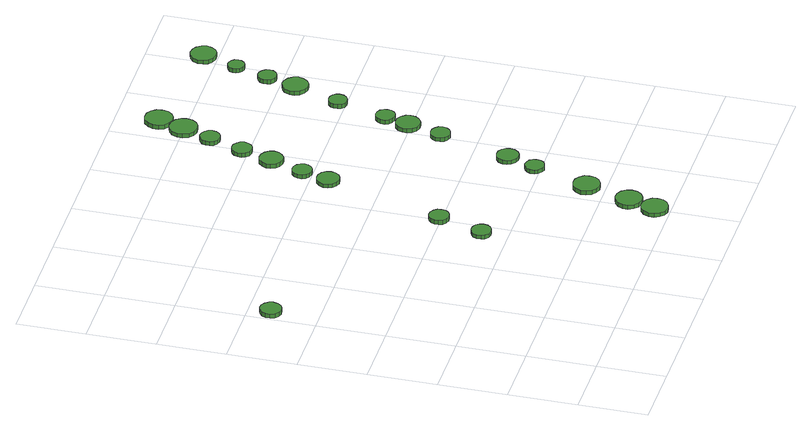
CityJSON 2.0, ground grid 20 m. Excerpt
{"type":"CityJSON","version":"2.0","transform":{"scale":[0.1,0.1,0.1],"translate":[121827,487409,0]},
"CityObjects":{
"tree1":{"type":"SolitaryVegetationObject","attributes":{"function":"something"},"geometry":[{"type":"MultiSurface","lod":"1","boundaries":[[[0,1,2,3,4,5,6,7,8,9,10,11,12,13,14]],[[15,16,17,18,19,20,21,22,23,24,25,26,27,28,29]],[[0,29,28,1]],[[1,28,27,2]],[[2,27,26,3]],[[3,26,25,4]],[[4,25,24,5]],[[5,24,23,6]],[[6,23,22,7]],[[7,22,21,8]],[[8,21,20,9]],[[9,20,19,10]],[[10,19,18,11]],[[11,18,17,12]],[[12,17,16,13]],[[13,16,15,14]],[[14,15,29,0]]]}]},
"tree2":{"type":"SolitaryVegetationObject","attributes":{"function":"something"},"geometry":[{"type":"MultiSurface","lod":"1","boundaries":[[[30,31,32,33,34,35,36,37,38,39,40,41,42,43,44]],[[45,46,47,48,49,50,51,52,53,54,55,56,57,58,59]],[[30,59,58,31]],[[31,58,57,32]],[[32,57,56,33]],[[33,56,55,34]],[[34,55,54,35]],[[35,54,53,36]],[[36,53,52,37]],[[37,52,51,38]],[[38,51,50,39]],[[39,50,49,40]],[[40,49,48,41]],[[41,48,47,42]],[[42,47,46,43]],[[43,46,45,44]],[[44,45,59,30]]]}]},
"tree3":{"type":"SolitaryVegetationObject","attributes":{"function":"something"},"geometry":[{"type":"MultiSurface","lod":"1","boundaries":[[[60,61,62,63,64,65,66,67,68,69,70,71,72,73,74]],[[75,76,77,78,79,80,81,82,83,84,85,86,87,88,89]],[[60,89,88,61]],[[61,88,87,62]],[[62,87,86,63]],[[63,86,85,64]],[[64,85,84,65]],[[65,84,83,66]],[[66,83,82,67]],[[67,82,81,68]],[[68,81,80,69]],[[69,80,79,70]],[[70,79,78,71]],[[71,78,77,72]],[[72,77,76,73]],[[73,76,75,74]],[[74,75,89,60]]]}]},
"tree4":{"type":"SolitaryVegetationObject","attributes":{"function":"something"},"geometry":[{"type":"MultiSurface","lod":"1","boundaries":[[[90,91,92,93,94,95,96,97,98,99,100,101,102,103,104]],[[105,106,107,108,109,110,111,112,113,114,115,116,117,118,119]],[[90,119,118,91]],[[91,118,117,92]],[[92,117,116,93]],[[93,116,115,94]],[[94,115,114,95]],[[95,114,113,96]],[[96,113,112,97]],[[97,112,111,98]],[[98,111,110,99]],[[99,110,109,100]],[[100,109,108,101]],[[101,108,107,102]],[[102,107,106,103]],[[103,106,105,104]],[[104,105,119,90]]]}]},
"tree5":{"type":"SolitaryVegetationObject","attributes":{"function":"something"},"geometry":[{"type":"MultiSurface","lod":"1","boundaries":[[[120,121,122,123,124,125,126,127,128,129,130,131,132,133,134]],[[135,136,137,138,139,140,141,142,143,144,145,146,147,148,149]],[[120,149,148,121]],[[121,148,147,122]],[[122,147,146,123]],[[123,146,145,124]],[[124,145,144,125]],[[125,144,143,126]],[[126,143,142,127]],[[127,142,141,128]],[[128,141,140,129]],[[129,140,139,130]],[[130,139,138,131]],[[131,138,137,132]],[[132,137,136,133]],[[133,136,135,134]],[[134,135,149,120]]]}]},
"tree6":{"type":"SolitaryVegetationObject","attributes":{"function":"something"},"geometry":[{"type":"MultiSurface","lod":"1","boundaries":[[[150,151,152,153,154,155,156,157,158,159,160,161,162,163,164]],[[165,166,167,168,169,170,171,172,173,174,175,176,177,178,179]],[[150,179,178,151]],[[151,178,177,152]],[[152,177,176,153]],[[153,176,175,154]],[[154,175,174,155]],[[155,174,173,156]],[[156,173,172,157]],[[157,172,171,158]],[[158,171,170,159]],[[159,170,169,160]],[[160,169,168,161]],[[161,168,167,162]],[[162,167,166,163]],[[163,166,165,164]],[[164,165,179,150]]]}]},
"tree7":{"type":"SolitaryVegetationObject","attributes":{"function":"something"},"geometry":[{"type":"MultiSurface","lod":"1","boundaries":[[[180,181,182,183,184,185,186,187,188,189,190,191,192,193,194]],[[195,196,197,198,199,200,201,202,203,204,205,206,207,208,209]],[[180,209,208,181]],[[181,208,207,182]],[[182,207,206,183]],[[183,206,205,184]],[[184,205,204,185]],[[185,204,203,186]],[[186,203,202,187]],[[187,202,201,188]],[[188,201,200,189]],[[189,200,199,190]],[[190,199,198,191]],[[191,198,197,192]],[[192,197,196,193]],[[193,196,195,194]],[[194,195,209,180]]]}]},
"tree8":{"type":"SolitaryVegetationObject","attributes":{"function":"something"},"geometry":[{"type":"MultiSurface","lod":"1","boundaries":[[[210,211,212,213,214,215,216,217,218,219,220,221,222,223,224]],[[225,226,227,228,229,230,231,232,233,234,235,236,237,238,239]],[[210,239,238,211]],[[211,238,237,212]],[[212,237,236,213]],[[213,236,235,214]],[[214,235,234,215]],[[215,234,233,216]],[[216,233,232,217]],[[217,232,231,218]],[[218,231,230,219]],[[219,230,229,220]],[[220,229,228,221]],[[221,228,227,222]],[[222,227,226,223]],[[223,226,225,224]],[[224,225,239,210]]]}]},
"tree9":{"type":"SolitaryVegetationObject","attributes":{"function":"something"},"geometry":[{"type":"MultiSurface","lod":"1","boundaries":[[[240,241,242,243,244,245,246,247,248,249,250,251,252,253,254]],[[255,256,257,258,259,260,261,262,263,264,265,266,267,268,269]],[[240,269,268,241]],[[241,268,267,242]],[[242,267,266,243]],[[243,266,265,244]],[[244,265,264,245]],[[245,264,263,246]],[[246,263,262,247]],[[247,262,261,248]],[[248,261,260,249]],[[249,260,259,250]],[[250,259,258,251]],[[251,258,257,252]],[[252,257,256,253]],[[253,256,255,254]],[[254,255,269,240]]]}]},
"tree10":{"type":"SolitaryVegetationObject","attributes":{"function":"something"},"geometry":[{"type":"MultiSurface","lod":"1","boundaries":[[[270,271,272,273,274,275,276,277,278,279,280,281,282,283,284]],[[285,286,287,288,289,290,291,292,293,294,295,296,297,298,299]],[[270,299,298,271]],[[271,298,297,272]],[[272,297,296,273]],[[273,296,295,274]],[[274,295,294,275]],[[275,294,293,276]],[[276,293,292,277]],[[277,292,291,278]],[[278,291,290,279]],[[279,290,289,280]],[[280,289,288,281]],[[281,288,287,282]],[[282,287,286,283]],[[283,286,285,284]],[[284,285,299,270]]]}]},
"tree11":{"type":"SolitaryVegetationObject","attributes":{"function":"something"},"geometry":[{"type":"MultiSurface","lod":"1","boundaries":[[[300,301,302,303,304,305,306,307,308,309,310,311,312,313,314]],[[315,316,317,318,319,320,321,322,323,324,325,326,327,328,329]],[[300,329,328,301]],[[301,328,327,302]],[[302,327,326,303]],[[303,326,325,304]],[[304,325,324,305]],[[305,324,323,306]],[[306,323,322,307]],[[307,322,321,308]],[[308,321,320,309]],[[309,320,319,310]],[[310,319,318,311]],[[311,318,317,312]],[[312,317,316,313]],[[313,316,315,314]],[[314,315,329,300]]]}]},
"tree12":{"type":"SolitaryVegetationObject","attributes":{"function":"something"},"geometry":[{"type":"MultiSurface","lod":"1","boundaries":[[[330,331,332,333,334,335,336,337,338,339,340,341,342,343,344]],[[345,346,347,348,349,350,351,352,353,354,355,356,357,358,359]],[[330,359,358,331]],[[331,358,357,332]],[[332,357,356,333]],[[333,356,355,334]],[[334,355,354,335]],[[335,354,353,336]],[[336,353,352,337]],[[337,352,351,338]],[[338,351,350,339]],[[339,350,349,340]],[[340,349,348,341]],[[341,348,347,342]],[[342,347,346,343]],[[343,346,345,344]],[[344,345,359,330]]]}]},
"tree13":{"type":"SolitaryVegetationObject","attributes":{"function":"something"},"geometry":[{"type":"MultiSurface","lod":"1","boundaries":[[[360,361,362,363,364,365,366,367,368,369,370,371,372,373,374]],[[375,376,377,378,379,380,381,382,383,384,385,386,387,388,389]],[[360,389,388,361]],[[361,388,387,362]],[[362,387,386,363]],[[363,386,385,364]],[[364,385,384,365]],[[365,384,383,366]],[[366,383,382,367]],[[367,382,381,368]],[[368,381,380,369]],[[369,380,379,370]],[[370,379,378,371]],[[371,378,377,372]],[[372,377,376,373]],[[373,376,375,374]],[[374,375,389,360]]]}]},
"tree14":{"type":"SolitaryVegetationObject","attributes":{"function":"something"},"geometry":[{"type":"MultiSurface","lod":"1","boundaries":[[[390,391,392,393,394,395,396,397,398,399,400,401,402,403,404]],[[405,406,407,408,409,410,411,412,413,414,415,416,417,418,419]],[[390,419,418,391]],[[391,418,417,392]],[[392,417,416,393]],[[393,416,415,394]],[[394,415,414,395]],[[395,414,413,396]],[[396,413,412,397]],[[397,412,411,398]],[[398,411,410,399]],[[399,410,409,400]],[[400,409,408,401]],[[401,408,407,402]],[[402,407,406,403]],[[403,406,405,404]],[[404,405,419,390]]]}]},
"tree15":{"type":"SolitaryVegetationObject","attributes":{"function":"something"},"geometry":[{"type":"MultiSurface","lod":"1","boundaries":[[[420,421,422,423,424,425,426,427,428,429,430,431,432,433,434]],[[435,436,437,438,439,440,441,442,443,444,445,446,447,448,449]],[[420,449,448,421]],[[421,448,447,422]],[[422,447,446,423]],[[423,446,445,424]],[[424,445,444,425]],[[425,444,443,426]],[[426,443,442,427]],[[427,442,441,428]],[[428,441,440,429]],[[429,440,439,430]],[[430,439,438,431]],[[431,438,437,432]],[[432,437,436,433]],[[433,436,435,434]],[[434,435,449,420]]]}]},
"tree16":{"type":"SolitaryVegetationObject","attributes":{"function":"something"},"geometry":[{"type":"MultiSurface","lod":"1","boundaries":[[[450,451,452,453,454,455,456,457,458,459,460,461,462,463,464]],[[465,466,467,468,469,470,471,472,473,474,475,476,477,478,479]],[[450,479,478,451]],[[451,478,477,452]],[[452,477,476,453]],[[453,476,475,454]],[[454,475,474,455]],[[455,474,473,456]],[[456,473,472,457]],[[457,472,471,458]],[[458,471,470,459]],[[459,470,469,460]],[[460,469,468,461]],[[461,468,467,462]],[[462,467,466,463]],[[463,466,465,464]],[[464,465,479,450]]]}]},
"tree17":{"type":"SolitaryVegetationObject","attributes":{"function":"something"},"geometry":[{"type":"MultiSurface","lod":"1","boundaries":[[[480,481,482,483,484,485,486,487,488,489,490,491,492,493,494]],[[495,496,497,498,499,500,501,502,503,504,505,506,507,508,509]],[[480,509,508,481]],[[481,508,507,482]],[[482,507,506,483]],[[483,506,505,484]],[[484,505,504,485]],[[485,504,503,486]],[[486,503,502,487]],[[487,502,501,488]],[[488,501,500,489]],[[489,500,499,490]],[[490,499,498,491]],[[491,498,497,492]],[[492,497,496,493]],[[493,496,495,494]],[[494,495,509,480]]]}]},
"tree18":{"type":"SolitaryVegetationObject","attributes":{"function":"something"},"geometry":[{"type":"MultiSurface","lod":"1","boundaries":[[[510,511,512,513,514,515,516,517,518,519,520,521,522,523,524]],[[525,526,527,528,529,530,531,532,533,534,535,536,537,538,539]],[[510,539,538,511]],[[511,538,537,512]],[[512,537,536,513]],[[513,536,535,514]],[[514,535,534,515]],[[515,534,533,516]],[[516,533,532,517]],[[517,532,531,518]],[[518,531,530,519]],[[519,530,529,520]],[[520,529,528,521]],[[521,528,527,522]],[[522,527,526,523]],[[523,526,525,524]],[[524,525,539,510]]]}]},
"tree19":{"type":"SolitaryVegetationObject","attributes":{"function":"something"},"geometry":[{"type":"MultiSurface","lod":"1","boundaries":[[[540,541,542,543,544,545,546,547,548,549,550,551,552,553,554]],[[555,556,557,558,559,560,561,562,563,564,565,566,567,568,569]],[[540,569,568,541]],[[541,568,567,542]],[[542,567,566,543]],[[543,566,565,544]],[[544,565,564,545]],[[545,564,563,546]],[[546,563,562,547]],[[547,562,561,548]],[[548,561,560,549]],[[549,560,559,550]],[[550,559,558,551]],[[551,558,557,552]],[[552,557,556,553]],[[553,556,555,554]],[[554,555,569,540]]]}]},
"tree20":{"type":"SolitaryVegetationObject","attributes":{"function":"something"},"geometry":[{"type":"MultiSurface","lod":"1","boundaries":[[[570,571,572,573,574,575,576,577,578,579,580,581,582,583,584]],[[585,586,587,588,589,590,591,592,593,594,595,596,597,598,599]],[[570,599,598,571]],[[571,598,597,572]],[[572,597,596,573]],[[573,596,595,574]],[[574,595,594,575]],[[575,594,593,576]],[[576,593,592,577]],[[577,592,591,578]],[[578,591,590,579]],[[579,590,589,580]],[[580,589,588,581]],[[581,588,587,582]],[[582,587,586,583]],[[583,586,585,584]],[[584,585,599,570]]]}]},
"tree21":{"type":"SolitaryVegetationObject","attributes":{"function":"something"},"geometry":[{"type":"MultiSurface","lod":"1","boundaries":[[[600,601,602,603,604,605,606,607,608,609,610,611,612,613,614]],[[615,616,617,618,619,620,621,622,623,624,625,626,627,628,629]],[[600,629,628,601]],[[601,628,627,602]],[[602,627,626,603]],[[603,626,625,604]],[[604,625,624,605]],[[605,624,623,606]],[[606,623,622,607]],[[607,622,621,608]],[[608,621,620,609]],[[609,620,619,610]],[[610,619,618,611]],[[611,618,617,612]],[[612,617,616,613]],[[613,616,615,614]],[[614,615,629,600]]]}]},
"tree22":{"type":"SolitaryVegetationObject","attributes":{"function":"something"},"geometry":[{"type":"MultiSurface","lod":"1","boundaries":[[[630,631,632,633,634,635,636,637,638,639,640,641,642,643,644]],[[645,646,647,648,649,650,651,652,653,654,655,656,657,658,659]],[[630,659,658,631]],[[631,658,657,632]],[[632,657,656,633]],[[633,656,655,634]],[[634,655,654,635]],[[635,654,653,636]],[[636,653,652,637]],[[637,652,651,638]],[[638,651,650,639]],[[639,650,649,640]],[[640,649,648,641]],[[641,648,647,642]],[[642,647,646,643]],[[643,646,645,644]],[[644,645,659,630]]]}]},
"tree23":{"type":"SolitaryVegetationObject","attributes":{"function":"something"},"geometry":[{"type":"MultiSurface","lod":"1","boundaries":[[[660,661,662,663,664,665,666,667,668,669,670,671,672,673,674]],[[675,676,677,678,679,680,681,682,683,684,685,686,687,688,689]],[[660,689,688,661]],[[661,688,687,662]],[[662,687,686,663]],[[663,686,685,664]],[[664,685,684,665]],[[665,684,683,666]],[[666,683,682,667]],[[667,682,681,668]],[[668,681,680,669]],[[669,680,679,670]],[[670,679,678,671]],[[671,678,677,672]],[[672,677,676,673]],[[673,676,675,674]],[[674,675,689,660]]]}]}
},
"vertices":[
[68,938,15],[65,951,15],[58,961,15],[47,968,15],[34,969,15],[22,965,15],[12,956,15],[7,945,15],[7,932,15],[12,920,15],[22,911,15],[34,907,15],[47,909,15],[58,915,15],[65,925,15],[65,925,2],[58,915,2],[47,909,2],[34,907,2],[22,911,2],[12,920,2],[7,932,2],[7,945,2],[12,956,2],[22,965,2],[34,969,2],[47,968,2],[58,961,2],[65,951,2],[68,938,2],
[594,477,15],[592,489,15],[585,499,15],[574,505,15],[562,506,15],[551,502,15],[542,494,15],[537,483,15],[537,471,15],[542,460,15],[551,452,15],[562,448,15],[574,450,15],[585,456,15],[592,465,15],[592,465,3],[585,456,3],[574,450,3],[562,448,3],[551,452,3],[542,460,3],[537,471,3],[537,483,3],[542,494,3],[551,502,3],[562,506,3],[574,505,3],[585,499,3],[592,489,3],[594,477,3],
[632,607,18],[630,619,18],[623,629,18],[612,635,18],[600,636,18],[589,632,18],[580,624,18],[575,613,18],[575,601,18],[580,590,18],[589,582,18],[600,578,18],[612,580,18],[623,586,18],[630,595,18],[630,595,5],[623,586,5],[612,580,5],[600,578,5],[589,582,5],[580,590,5],[575,601,5],[575,613,5],[580,624,5],[589,632,5],[600,636,5],[612,635,5],[623,629,5],[630,619,5],[632,607,5],
[834,44,20],[831,60,20],[821,73,20],[807,81,20],[791,82,20],[776,77,20],[764,67,20],[757,52,20],[757,36,20],[764,21,20],[776,10,20],[791,5,20],[807,7,20],[821,15,20],[831,28,20],[831,28,8],[821,15,8],[807,7,8],[791,5,8],[776,10,8],[764,21,8],[757,36,8],[757,52,8],[764,67,8],[776,77,8],[791,82,8],[807,81,8],[821,73,8],[831,60,8],[834,44,8],
[859,124,18],[856,140,18],[846,153,18],[832,161,18],[816,162,18],[801,157,18],[789,147,18],[782,132,18],[782,116,18],[789,101,18],[801,90,18],[816,85,18],[832,87,18],[846,95,18],[856,108,18],[856,108,5],[846,95,5],[832,87,5],[816,85,5],[801,90,5],[789,101,5],[782,116,5],[782,132,5],[789,147,5],[801,157,5],[816,162,5],[832,161,5],[846,153,5],[856,140,5],[859,124,5],
[900,255,17],[897,271,17],[887,284,17],[873,292,17],[857,293,17],[842,288,17],[830,278,17],[823,263,17],[823,247,17],[830,232,17],[842,221,17],[857,216,17],[873,218,17],[887,226,17],[897,239,17],[897,239,4],[887,226,4],[873,218,4],[857,216,4],[842,221,4],[830,232,4],[823,247,4],[823,263,4],[830,278,4],[842,288,4],[857,293,4],[873,292,4],[887,284,4],[897,271,4],[900,255,4],
[740,950,17],[737,964,17],[729,975,17],[717,982,17],[704,983,17],[691,979,17],[681,970,17],[675,957,17],[675,943,17],[681,931,17],[691,922,17],[704,918,17],[717,919,17],[729,926,17],[737,937,17],[737,937,5],[729,926,5],[717,919,5],[704,918,5],[691,922,5],[681,931,5],[675,943,5],[675,957,5],[681,970,5],[691,979,5],[704,983,5],[717,982,5],[729,975,5],[737,964,5],[740,950,5],
[943,417,17],[941,428,17],[934,438,17],[924,443,17],[913,445,17],[902,441,17],[893,433,17],[888,423,17],[888,411,17],[893,401,17],[902,393,17],[913,389,17],[924,391,17],[934,396,17],[941,406,17],[941,406,5],[934,396,5],[924,391,5],[913,389,5],[902,393,5],[893,401,5],[888,411,5],[888,423,5],[893,433,5],[902,441,5],[913,445,5],[924,443,5],[934,438,5],[941,428,5],[943,417,5],
[762,1031,15],[759,1043,15],[752,1053,15],[742,1059,15],[730,1060,15],[719,1056,15],[710,1048,15],[705,1037,15],[705,1025,15],[710,1015,15],[719,1007,15],[730,1003,15],[742,1004,15],[752,1010,15],[759,1020,15],[759,1020,3],[752,1010,3],[742,1004,3],[730,1003,3],[719,1007,3],[710,1015,3],[705,1025,3],[705,1037,3],[710,1048,3],[719,1056,3],[730,1060,3],[742,1059,3],[752,1053,3],[759,1043,3],[762,1031,3],
[971,500,21],[969,513,21],[961,524,21],[950,530,21],[937,532,21],[924,528,21],[914,519,21],[909,507,21],[909,494,21],[914,482,21],[924,473,21],[937,469,21],[950,470,21],[961,477,21],[969,487,21],[969,487,9],[961,477,9],[950,470,9],[937,469,9],[924,473,9],[914,482,9],[909,494,9],[909,507,9],[914,519,9],[924,528,9],[937,532,9],[950,530,9],[961,524,9],[969,513,9],[971,500,9],
[801,1128,16],[798,1142,16],[789,1153,16],[777,1160,16],[763,1162,16],[749,1158,16],[739,1148,16],[733,1135,16],[733,1121,16],[739,1108,16],[749,1098,16],[763,1094,16],[777,1095,16],[789,1103,16],[798,1114,16],[798,1114,3],[789,1103,3],[777,1095,3],[763,1094,3],[749,1098,3],[739,1108,3],[733,1121,3],[733,1135,3],[739,1148,3],[749,1158,3],[763,1162,3],[777,1160,3],[789,1153,3],[798,1142,3],[801,1128,3],
[824,1219,16],[821,1231,16],[814,1240,16],[804,1247,16],[792,1248,16],[780,1244,16],[771,1236,16],[767,1225,16],[767,1213,16],[771,1202,16],[780,1194,16],[792,1190,16],[804,1191,16],[814,1197,16],[821,1207,16],[821,1207,3],[814,1197,3],[804,1191,3],[792,1190,3],[780,1194,3],[771,1202,3],[767,1213,3],[767,1225,3],[771,1236,3],[780,1244,3],[792,1248,3],[804,1247,3],[814,1240,3],[821,1231,3],[824,1219,3],
[1030,708,21],[1027,720,21],[1020,729,21],[1010,735,21],[998,736,21],[987,733,21],[978,725,21],[973,714,21],[973,702,21],[978,691,21],[987,683,21],[998,679,21],[1010,681,21],[1020,687,21],[1027,696,21],[1027,696,9],[1020,687,9],[1010,681,9],[998,679,9],[987,683,9],[978,691,9],[973,702,9],[973,714,9],[978,725,9],[987,733,9],[998,736,9],[1010,735,9],[1020,729,9],[1027,720,9],[1030,708,9],
[858,1319,16],[855,1331,16],[848,1340,16],[838,1346,16],[826,1348,16],[814,1344,16],[805,1336,16],[801,1325,16],[801,1313,16],[805,1302,16],[814,1294,16],[826,1290,16],[838,1291,16],[848,1297,16],[855,1307,16],[855,1307,3],[848,1297,3],[838,1291,3],[826,1290,3],[814,1294,3],[805,1302,3],[801,1313,3],[801,1325,3],[805,1336,3],[814,1344,3],[826,1348,3],[838,1346,3],[848,1340,3],[855,1331,3],[858,1319,3],
[1069,809,17],[1066,823,17],[1057,835,17],[1044,843,17],[1030,844,17],[1015,840,17],[1005,830,17],[999,816,17],[999,802,17],[1005,788,17],[1015,778,17],[1030,774,17],[1044,775,17],[1057,783,17],[1066,795,17],[1066,795,5],[1057,783,5],[1044,775,5],[1030,774,5],[1015,778,5],[1005,788,5],[999,802,5],[999,816,5],[1005,830,5],[1015,840,5],[1030,844,5],[1044,843,5],[1057,835,5],[1066,823,5],[1069,809,5],
[898,1402,16],[895,1419,16],[885,1432,16],[871,1440,16],[854,1442,16],[838,1437,16],[825,1426,16],[819,1411,16],[819,1394,16],[825,1378,16],[838,1367,16],[854,1362,16],[871,1364,16],[885,1372,16],[895,1386,16],[895,1386,4],[885,1372,4],[871,1364,4],[854,1362,4],[838,1367,4],[825,1378,4],[819,1394,4],[819,1411,4],[825,1426,4],[838,1437,4],[854,1442,4],[871,1440,4],[885,1432,4],[895,1419,4],[898,1402,4],
[1083,879,16],[1081,890,16],[1074,900,16],[1064,905,16],[1053,907,16],[1042,903,16],[1033,895,16],[1028,885,16],[1028,873,16],[1033,863,16],[1042,855,16],[1053,851,16],[1064,852,16],[1074,858,16],[1081,868,16],[1081,868,3],[1074,858,3],[1064,852,3],[1053,851,3],[1042,855,3],[1033,863,3],[1028,873,3],[1028,885,3],[1033,895,3],[1042,903,3],[1053,907,3],[1064,905,3],[1074,900,3],[1081,890,3],[1083,879,3],
[923,1479,16],[920,1495,16],[910,1509,16],[896,1517,16],[879,1519,16],[863,1514,16],[851,1502,16],[844,1487,16],[844,1470,16],[851,1455,16],[863,1444,16],[879,1439,16],[896,1440,16],[910,1449,16],[920,1462,16],[920,1462,3],[910,1449,3],[896,1440,3],[879,1439,3],[863,1444,3],[851,1455,3],[844,1470,3],[844,1487,3],[851,1502,3],[863,1514,3],[879,1519,3],[896,1517,3],[910,1509,3],[920,1495,3],[923,1479,3],
[1125,1026,15],[1123,1037,15],[1116,1046,15],[1106,1051,15],[1095,1052,15],[1084,1049,15],[1076,1041,15],[1072,1031,15],[1072,1020,15],[1076,1010,15],[1084,1002,15],[1095,999,15],[1106,1000,15],[1116,1005,15],[1123,1015,15],[1123,1015,2],[1116,1005,2],[1106,1000,2],[1095,999,2],[1084,1002,2],[1076,1010,2],[1072,1020,2],[1072,1031,2],[1076,1041,2],[1084,1049,2],[1095,1052,2],[1106,1051,2],[1116,1046,2],[1123,1037,2],[1125,1026,2],
[1178,1158,16],[1174,1173,16],[1165,1185,16],[1152,1193,16],[1137,1195,16],[1122,1190,16],[1110,1180,16],[1104,1165,16],[1104,1150,16],[1110,1136,16],[1122,1126,16],[1137,1121,16],[1152,1122,16],[1165,1130,16],[1174,1143,16],[1174,1143,4],[1165,1130,4],[1152,1122,4],[1137,1121,4],[1122,1126,4],[1110,1136,4],[1104,1150,4],[1104,1165,4],[1110,1180,4],[1122,1190,4],[1137,1195,4],[1152,1193,4],[1165,1185,4],[1174,1173,4],[1178,1158,4],
[1193,1244,16],[1191,1255,16],[1184,1264,16],[1175,1270,16],[1163,1271,16],[1153,1268,16],[1144,1260,16],[1140,1250,16],[1140,1239,16],[1144,1228,16],[1153,1221,16],[1163,1217,16],[1175,1219,16],[1184,1224,16],[1191,1233,16],[1191,1233,3],[1184,1224,3],[1175,1219,3],[1163,1217,3],[1153,1221,3],[1144,1228,3],[1140,1239,3],[1140,1250,3],[1144,1260,3],[1153,1268,3],[1163,1271,3],[1175,1270,3],[1184,1264,3],[1191,1255,3],[1193,1244,3],
[1221,1341,15],[1219,1351,15],[1213,1359,15],[1205,1363,15],[1195,1365,15],[1186,1361,15],[1178,1355,15],[1174,1346,15],[1174,1336,15],[1178,1327,15],[1186,1320,15],[1195,1317,15],[1205,1318,15],[1213,1323,15],[1219,1331,15],[1219,1331,2],[1213,1323,2],[1205,1318,2],[1195,1317,2],[1186,1320,2],[1178,1327,2],[1174,1336,2],[1174,1346,2],[1178,1355,2],[1186,1361,2],[1195,1365,2],[1205,1363,2],[1213,1359,2],[1219,1351,2],[1221,1341,2],
[1265,1442,16],[1261,1457,16],[1252,1470,16],[1239,1477,16],[1224,1479,16],[1209,1474,16],[1197,1464,16],[1191,1450,16],[1191,1434,16],[1197,1420,16],[1209,1410,16],[1224,1405,16],[1239,1407,16],[1252,1414,16],[1261,1427,16],[1261,1427,4],[1252,1414,4],[1239,1407,4],[1224,1405,4],[1209,1410,4],[1197,1420,4],[1191,1434,4],[1191,1450,4],[1197,1464,4],[1209,1474,4],[1224,1479,4],[1239,1477,4],[1252,1470,4],[1261,1457,4],[1265,1442,4]
]}
